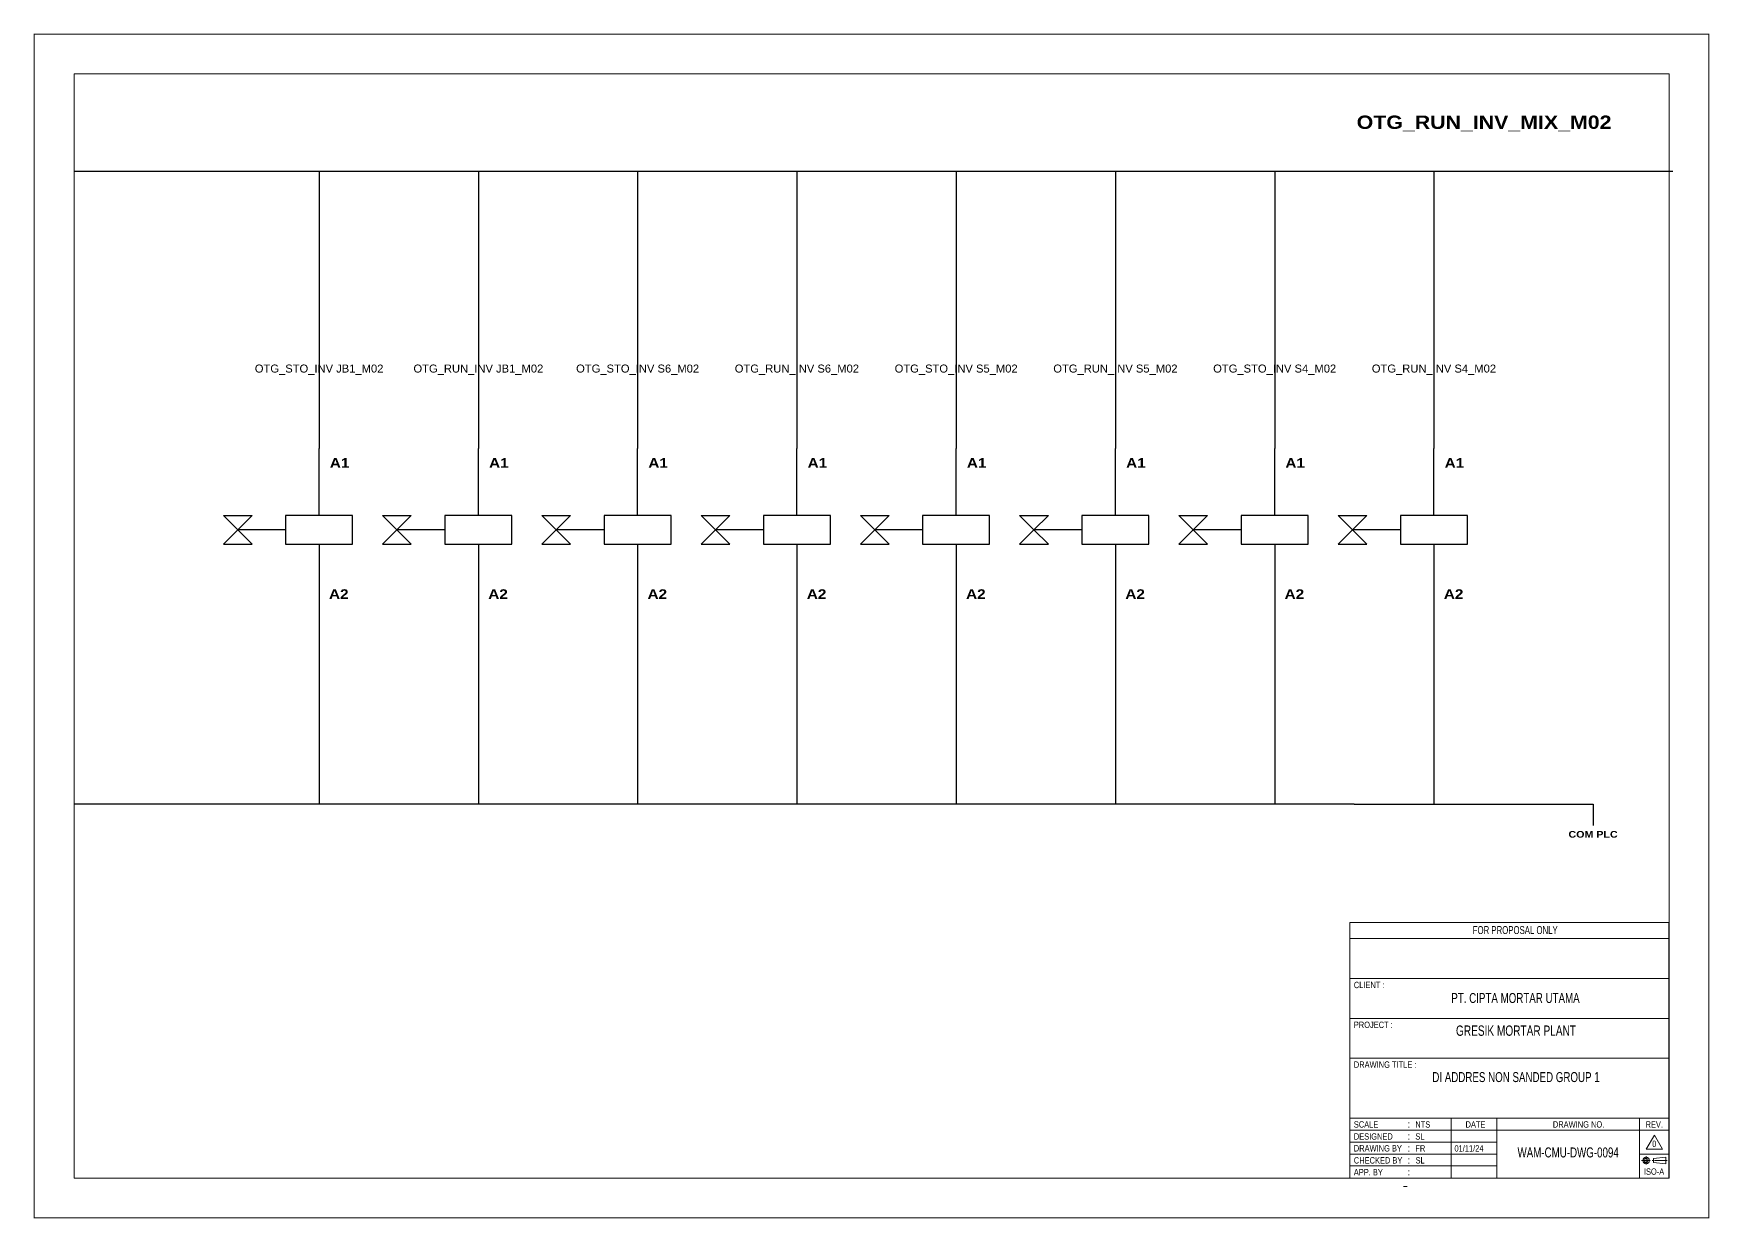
# Model space of a CAD drawing. Header units: centimetres. Extents: x -30014 to 38541, y 15960 to 46751.
# Drawn here: x 1147 to 7430, y 15960 to 20404 of the extents above; entities that cross this region are included whole.
import ezdxf
from ezdxf.enums import TextEntityAlignment as Align

# ---------------------------------------------------------------- set-up
doc = ezdxf.new("R2010")
doc.units = ezdxf.units.CM
doc.header["$MEASUREMENT"] = 0
doc.linetypes.add('CENTER', pattern=[2, 1.25, -0.25, 0.25, -0.25])
for name, color, linetype in [('1', 7, 'Continuous'), ('Etiket-Line-L', 7, 'Continuous'), ('EtIket-Line-S', 2, 'Continuous'), ('Etiket-Text-List0', 2, 'Continuous'), ('Etiket-Text-List1', 3, 'Continuous'), ('Etiket-Text-List2', 1, 'Continuous')]:
    doc.layers.add(name, color=color, linetype=linetype)
for name, color, linetype, lineweight in [('Center_line', 2, 'CENTER', 5), ('Etiket', 7, 'Continuous', 5), ('Object', 4, 'Continuous', 25)]:
    doc.layers.add(name, color=color, linetype=linetype, lineweight=lineweight)
doc.styles.add('Bold', font='ariblk.ttf', dxfattribs={"height": 25.4})
doc.styles.add('DIM', font='romans', dxfattribs={"height": 6.096})
doc.styles.get("Standard").update_dxf_attribs({"font": 'arial.ttf'})

# ---------------------------------------------------------------- blocks, each defined once
blk = doc.blocks.new('x5 Out Line')
at = {"const_width": 0.3}
for points in [[(9.65, 286.71), (0, 286.71), (0, 277.06)], [(405.45, 277.06), (405.45, 286.71), (395.8, 286.71)], [(0, 9.65), (0, 0), (9.65, 0)], [(405.45, 9.65), (405.45, 0), (395.8, 0)]]:
    blk.add_lwpolyline(points, dxfattribs=at)
at = {"lineweight": 15}
blk.add_lwpolyline([(395.8, 9.65), (395.8, 277.06), (9.65, 277.06), (9.65, 9.65)], close=True, dxfattribs=at)
at = {"layer": 'EtIket-Line-S', "lineweight": 9, "ltscale": 0.5}
blk.add_lwpolyline([(0, 0), (405.45, 0), (405.45, 286.71), (0, 286.71)], close=True, dxfattribs=at)
blk = doc.blocks.new('A$C6CDB76E5')
at = {"lineweight": 15}
for p, q in [((-196.2, 0), (-196.2, 157.1)), ((-196.2, 157.1), (0, 157.1)), ((0, 0), (0, 157.1)), ((-196.2, 147.3), (0, 147.3)), ((-196.2, 122.8), (0, 122.8)), ((-196.2, 98.2), (0, 98.2)), ((-196.2, 73.7), (0, 73.7)), ((-196.2, 36.8), (0, 36.8)), ((-134, 0), (-134, 36.8)), ((-105.9, 0), (-105.9, 36.8)), ((-18.1, 0), (-18.1, 36.8)), ((-196.2, 29.4), (0, 29.4)), ((-196.2, 22.1), (-105.9, 22.1)), ((-196.2, 14.7), (-105.9, 14.7)), ((-18.1, 14.7), (0, 14.7)), ((-196.2, 7.4), (-105.9, 7.4))]:
    blk.add_line(p, q, dxfattribs=at)
at = {"layer": 'Center_line', "lineweight": 13}
for p, q in [((-16.9, 10.8), (-11.3, 10.8)), ((-14.1, 13.5), (-14.1, 8)), ((-10.3, 10.8), (-1.2, 10.8))]:
    blk.add_line(p, q, dxfattribs=at)
at = {"layer": 'Etiket-Line-L', "lineweight": 15}
for p, q in [((0, 0), (0, 122.6)), ((-196.2, 0), (0, 0))]:
    blk.add_line(p, q, dxfattribs=at)
blk.add_lwpolyline([(-9, 26.4), (-4, 17.7), (-14.1, 17.7)], close=True, dxfattribs=at)
at = {"layer": 'Object', "lineweight": 15}
blk.add_lwpolyline([(-9.5, 9.5), (-1.9, 8.7), (-1.9, 12.8), (-9.5, 12)], close=True, dxfattribs=at)
for radius in [2.03, 1.27]:
    blk.add_circle((-14.1, 10.8), radius, dxfattribs=at)
at = {"layer": '1', "color": 3, "lineweight": 9, "width": 0.7}
blk.add_text('ISO-A', height=3.91, dxfattribs=at).set_placement((-15.4, 2))
at = {"layer": 'Etiket-Text-List0', "lineweight": 13, "width": 0.7}
for s, height, p in [('CLIENT :', 3.92, (-193.8, 116.8)), ('PROJECT :', 3.92, (-193.8, 92.3)), ('DRAWING TITLE :', 3.923, (-193.8, 67.8)), ('SCALE', 3.92, (-193.8, 31)), (':', 4.17, (-160.6, 31)), ('DATE', 3.92, (-125.1, 31)), ('DRAWING NO.', 3.923, (-71.4, 31)), ('REV.', 3.92, (-14.4, 31)), ('DESIGNED', 3.92, (-193.8, 23.6)), (':', 4.17, (-160.6, 23.6)), ('CHECKED BY ', 3.923, (-193.8, 8.9)), ('DRAWING BY', 3.92, (-193.8, 16.3)), (':', 4.17, (-160.6, 16.3)), (':', 4.17, (-160.6, 8.9)), ('APP. BY ', 3.92, (-193.8, 1.6)), (':', 4.17, (-160.6, 1.6))]:
    blk.add_text(s, height=height, dxfattribs=at).set_placement(p)
at = {"layer": 'Etiket-Text-List1', "lineweight": 9, "width": 0.7}
for tag, p in [('1:XXXX', (-156, 31)), ('EN', (-156, 23.6)), ('DD/MM/YY', (-131.3, 23.6)), ('1', (-10.3, 19.1)), ('EN', (-156, 16.3)), ('EN', (-155.8, 8.9)), ('DD/MM/YY', (-131.3, 16.3)), ('DD/MM/YY', (-131.3, 8.9)), ('EN', (-155.7, 1.6)), ('DD/MM/YY', (-131.3, 1.6))]:
    blk.add_attdef(tag, p, '', height=3.92, dxfattribs=at)
at = {"layer": 'Etiket-Text-List2', "lineweight": 13, "width": 0.7}
for tag, height, p in [('FOR FABRICATION', 4.9, (-94.6, 150.1)), ('CLIENT_NAME', 6.13, (-94.1, 107.7)), ('PROJECT_1', 4.9, (-94.1, 87.5)), ('PROJECT_2', 4.9, (-94.1, 79.2)), ('DRAWING_TITLE1', 6.13, (-94.1, 59)), ('DRAWING_TITLE2', 6.13, (-94.1, 49.9)), ('DRAWING_TITLE3', 6.13, (-94.1, 40.1)), ('LDP-X-XXX-AR-01', 6.13, (-62, 12.7))]:
    blk.add_attdef(tag, text='', height=height, dxfattribs=at).set_placement(p, align=Align.CENTER)

msp = doc.modelspace()

# ---------------------------------------------------------------- linework, layer by layer
at = {"color": 146, "ltscale": 50, "true_color": 0x105689}
for p, q in [((1620.7, 19886), (1298.9, 19886)), ((2217.7, 19886), (1620.7, 19886)), ((2814.7, 19886), (2217.7, 19886)), ((2217.7, 19886), (2217.7, 18847.4)), ((3411.7, 19886), (2814.7, 19886)), ((2814.7, 19886), (2814.7, 18847.4)), ((4008.7, 19886), (3411.7, 19886)), ((3411.7, 19886), (3411.7, 18847.4)), ((4008.7, 19886), (4008.7, 18847.4)), ((4307.2, 19886), (4008.7, 19886)), ((4904.2, 19886), (4307.2, 19886)), ((4605.7, 19886), (4605.7, 18847.4)), ((5501.2, 19886), (4904.2, 19886)), ((5202.7, 19886), (5202.7, 18847.4)), ((6098.2, 19886), (5501.2, 19886)), ((5799.7, 19886), (5799.7, 18847.4)), ((6695.2, 19886), (6098.2, 19886)), ((6396.7, 19886), (6396.7, 18847.4)), ((7292.2, 19886), (6695.2, 19886)), ((2217.7, 18237.1), (2217.7, 17513.2)), ((2814.7, 18237.1), (2814.7, 17513.2)), ((3411.7, 18237.1), (3411.7, 17513.2)), ((4008.7, 18237.1), (4008.7, 17513.2)), ((4605.7, 18237.1), (4605.7, 17513.2)), ((5202.7, 18244.9), (5202.7, 17513.2)), ((5799.7, 18237.1), (5799.7, 17513.2)), ((6396.7, 18244.9), (6396.7, 17513.2)), ((1620.7, 17513.2), (1298.9, 17513.2)), ((2217.7, 17513.2), (1620.7, 17513.2)), ((2814.7, 17513.2), (2217.7, 17513.2)), ((3411.7, 17513.2), (2814.7, 17513.2)), ((4008.7, 17513.2), (3411.7, 17513.2)), ((4902.2, 17513.2), (4008.7, 17513.2)), ((6097.2, 17513.2), (4902.2, 17513.2)), ((4902.2, 17513.2), (4902.2, 17513.2)), ((6097.2, 17513.2), (6993.7, 17513.2)), ((6993.7, 17513.2), (6993.7, 17433.2))]:
    msp.add_line(p, q, dxfattribs=at)
at = {"ltscale": 50}
for p, q in [((2217.7, 18596.1), (2217.7, 18847.4)), ((2814.7, 18596.1), (2814.7, 18847.4)), ((3411.7, 18596.1), (3411.7, 18847.4)), ((4008.7, 18596.1), (4008.7, 18847.4)), ((4605.7, 18596.1), (4605.7, 18847.4)), ((5202.7, 18596.1), (5202.7, 18847.4)), ((5799.7, 18596.1), (5799.7, 18847.4)), ((6396.7, 18596.1), (6396.7, 18847.4)), ((2092, 18542.3), (1912.5, 18542.3)), ((2689, 18542.3), (2509.5, 18542.3)), ((3286, 18542.3), (3106.5, 18542.3)), ((3883, 18542.3), (3703.5, 18542.3)), ((4480, 18542.3), (4300.5, 18542.3)), ((5077, 18542.3), (4897.5, 18542.3)), ((5674, 18542.3), (5494.5, 18542.3)), ((6271, 18542.3), (6091.5, 18542.3)), ((2217.7, 18488.4), (2217.7, 18237.1)), ((2814.7, 18488.4), (2814.7, 18237.1)), ((3411.7, 18488.4), (3411.7, 18237.1)), ((4008.7, 18488.4), (4008.7, 18237.1)), ((4605.7, 18488.4), (4605.7, 18237.1)), ((5202.7, 18488.4), (5202.7, 18237.1)), ((5799.7, 18488.4), (5799.7, 18237.1)), ((6396.7, 18488.4), (6396.7, 18237.1))]:
    msp.add_line(p, q, dxfattribs=at)
for points in [[(1912.5, 18542.3), (1858.7, 18596.1), (1966.4, 18596.1)], [(2343.3, 18596.1), (2092, 18596.1), (2092, 18488.4), (2343.3, 18488.4)], [(2509.5, 18542.3), (2455.7, 18596.1), (2563.4, 18596.1)], [(2940.3, 18596.1), (2689, 18596.1), (2689, 18488.4), (2940.3, 18488.4)], [(3106.5, 18542.3), (3052.7, 18596.1), (3160.4, 18596.1)], [(3537.3, 18596.1), (3286, 18596.1), (3286, 18488.4), (3537.3, 18488.4)], [(3703.5, 18542.3), (3649.7, 18596.1), (3757.4, 18596.1)], [(4134.3, 18596.1), (3883, 18596.1), (3883, 18488.4), (4134.3, 18488.4)], [(4300.5, 18542.3), (4246.7, 18596.1), (4354.4, 18596.1)], [(4731.3, 18596.1), (4480, 18596.1), (4480, 18488.4), (4731.3, 18488.4)], [(4897.5, 18542.3), (4843.7, 18596.1), (4951.4, 18596.1)], [(5328.3, 18596.1), (5077, 18596.1), (5077, 18488.4), (5328.3, 18488.4)], [(5494.5, 18542.3), (5440.7, 18596.1), (5548.4, 18596.1)], [(5925.3, 18596.1), (5674, 18596.1), (5674, 18488.4), (5925.3, 18488.4)], [(6091.5, 18542.3), (6037.7, 18596.1), (6145.4, 18596.1)], [(6522.3, 18596.1), (6271, 18596.1), (6271, 18488.4), (6522.3, 18488.4)], [(1912.5, 18542.3), (1858.7, 18488.4), (1966.4, 18488.4)], [(2509.5, 18542.3), (2455.7, 18488.4), (2563.4, 18488.4)], [(3106.5, 18542.3), (3052.7, 18488.4), (3160.4, 18488.4)], [(3703.5, 18542.3), (3649.7, 18488.4), (3757.4, 18488.4)], [(4300.5, 18542.3), (4246.7, 18488.4), (4354.4, 18488.4)], [(4897.5, 18542.3), (4843.7, 18488.4), (4951.4, 18488.4)], [(5494.5, 18542.3), (5440.7, 18488.4), (5548.4, 18488.4)], [(6091.5, 18542.3), (6037.7, 18488.4), (6145.4, 18488.4)]]:
    msp.add_lwpolyline(points, close=True, dxfattribs=at)

# ---------------------------------------------------------------- block references
at = {"layer": 'Etiket', "lineweight": 0}
ref = msp.add_blockref('A$C6CDB76E5', (7277.8, 16111.8), dxfattribs=dict(at, xscale=6.095870930054101, yscale=6.095870930054101, zscale=6.095870930054101))
ref.add_attrib('FOR FABRICATION', 'FOR PROPOSAL ONLY', dxfattribs={"layer": 'Etiket-Text-List2', "lineweight": 13, "height": 29.894, "width": 0.7}).set_placement((6701.4, 17026.7), align=Align.CENTER)
ref.add_attrib('CLIENT_NAME', 'PT. CIPTA MORTAR UTAMA', dxfattribs={"layer": 'Etiket-Text-List2', "lineweight": 13, "height": 37.368, "width": 0.7}).set_placement((6702.4, 16768.1), align=Align.CENTER)
ref.add_attrib('PROJECT_1', 'GRESIK MORTAR PLANT', dxfattribs={"layer": 'Etiket-Text-List2', "lineweight": 13, "height": 38.709, "width": 0.7}).set_placement((6704.3, 16645.1), align=Align.CENTER)
ref.add_attrib('DRAWING_TITLE1', 'DI ADDRES NON SANDED GROUP 1', dxfattribs={"layer": 'Etiket-Text-List2', "lineweight": 13, "height": 37.368, "width": 0.7}).set_placement((6704.3, 16471.6), align=Align.CENTER)
ref.add_attrib('1:XXXX', 'NTS', (6326.9, 16300.7), dxfattribs={"layer": 'Etiket-Text-List1', "lineweight": 13, "height": 23.92, "width": 0.7})
ref.add_attrib('EN', 'SL', (6326.9, 16255.8), dxfattribs={"layer": 'Etiket-Text-List1', "lineweight": 13, "height": 23.92, "width": 0.7})
ref.add_attrib('EN', 'FR', (6326.9, 16211), dxfattribs={"layer": 'Etiket-Text-List1', "lineweight": 13, "height": 23.92, "width": 0.7})
ref.add_attrib('DD/MM/YY', '01/11/24', (6473.6, 16211), dxfattribs={"layer": 'Etiket-Text-List1', "lineweight": 13, "height": 23.92, "width": 0.7})
ref.add_attrib('EN', 'SL', (6327.8, 16166.2), dxfattribs={"layer": 'Etiket-Text-List1', "lineweight": 13, "height": 23.92, "width": 0.7})
ref.add_attrib('LDP-X-XXX-AR-01', 'WAM-CMU-DWG-0094', dxfattribs={"layer": 'Etiket-Text-List2', "lineweight": 15, "height": 37.368, "width": 0.7}).set_placement((6899.8, 16189), align=Align.CENTER)
ref.add_attrib('1', '0', (7215, 16227.9), dxfattribs={"layer": 'Etiket-Text-List1', "lineweight": 13, "height": 23.9, "width": 0.7})
at = {"layer": 'Etiket-Line-L', "lineweight": 0}
ref = msp.add_blockref('x5 Out Line', (1149.5, 15962.3), dxfattribs=dict(at, xscale=15.48351216233742, yscale=15.48351216233742, zscale=15.48351216233742))
ref.add_attrib('FILE_NAME', '-', (6279.6, 16070.2), dxfattribs={"layer": 'Etiket-Text-List1', "lineweight": 13, "height": 21.7, "style": 'DIM', "width": 0.7})

# ---------------------------------------------------------------- texts
at = {"ltscale": 500, "style": 'Bold'}
msp.add_text('OTG_RUN_INV_MIX_M02', height=50, dxfattribs=at).set_placement((6107.1, 20046.2))
at = {"ltscale": 50}
for s, p in [('OTG_STO_INV JB1_M02', (2217.7, 19147.4)), ('OTG_RUN_INV JB1_M02', (2814.7, 19147.4)), ('OTG_STO_INV S6_M02', (3411.7, 19147.4)), ('OTG_RUN_INV S6_M02', (4008.7, 19147.4)), ('OTG_STO_INV S5_M02', (4605.7, 19147.4)), ('OTG_RUN_INV S5_M02', (5202.7, 19147.4)), ('OTG_STO_INV S4_M02', (5799.7, 19147.4)), ('OTG_RUN_INV S4_M02', (6396.7, 19147.4))]:
    msp.add_text(s, height=30, dxfattribs=at).set_placement(p, align=Align.MIDDLE_CENTER)
at = {"ltscale": 500, "style": 'Bold'}
for p in [(2331.2, 18811.5), (2928.2, 18811.5), (3525.2, 18811.5), (4122.2, 18811.5), (4719.2, 18811.5), (5316.2, 18811.5), (5913.2, 18811.5), (6510.2, 18811.5)]:
    msp.add_text('A1', height=35.9, dxfattribs=at).set_placement(p, align=Align.TOP_RIGHT)
for p in [(2328.2, 18273), (2925.2, 18273), (3522.2, 18273), (4119.2, 18273), (4716.2, 18273), (5313.2, 18273), (5910.2, 18273), (6507.2, 18273)]:
    msp.add_text('A2', height=35.9, dxfattribs=at).set_placement(p, align=Align.BOTTOM_RIGHT)
at = {"ltscale": 50, "style": 'Bold'}
msp.add_text('COM PLC', height=25, dxfattribs=at).set_placement((6993.2, 17413.2), align=Align.TOP_CENTER)

doc.saveas('drawing.dxf')
